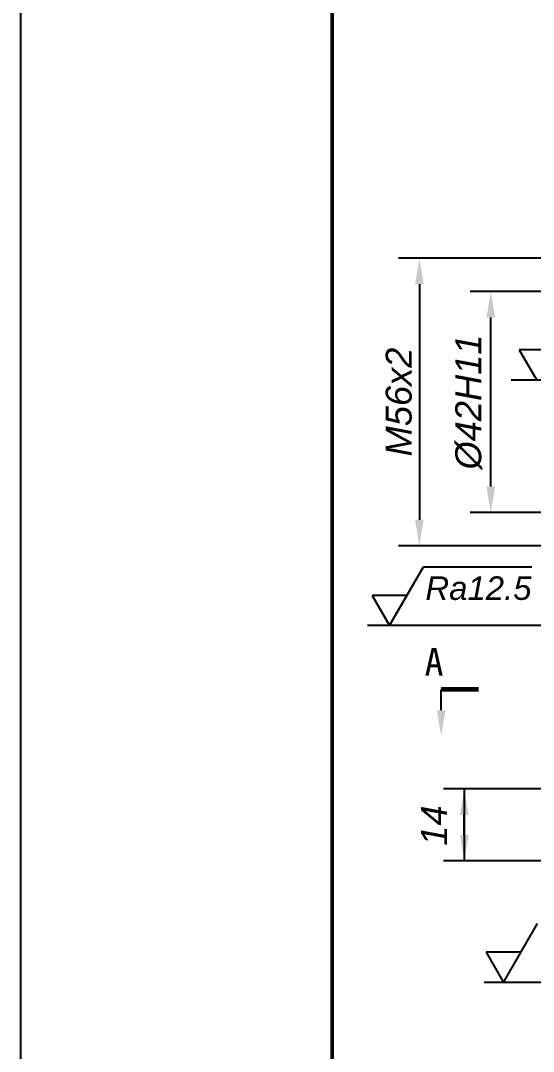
# Model space of a CAD drawing. Header units: millimetres. Extents: x 769 to 2439, y 381 to 1643.
# Drawn here: x 768.6 to 817.9, y 497 to 596.3 of the extents above; entities that cross this region are included whole.
import ezdxf
from ezdxf.enums import TextEntityAlignment as Align

# ---------------------------------------------------------------- set-up
doc = ezdxf.new("R2010")
doc.units = ezdxf.units.MM
doc.layers.add('7标注层', color=7, linetype='Continuous')
doc.layers.add('答案细实线', color=7, linetype='Continuous')
doc.layers.add('答案粗实线', color=7, linetype='Continuous', lineweight=60)
doc.layers.add('粗实线', color=7, linetype='Continuous', lineweight=50)
doc.styles.add('DIM', font='ariali.ttf')
doc.styles.add('style1', font='', dxfattribs={"width": 0.7, "oblique": 15, "height": 3.5})
doc.styles.add('汉字', font='gbenor.shx', dxfattribs={"height": 5, "bigfont": 'gbcbig.shx'})
doc.styles.get('style1').set_extended_font_data('FangSong_GB2312')
doc.dimstyles.new('副本 Standard', dxfattribs={"dimtxt": 2.5, "dimasz": 2.5, "dimexe": 2, "dimexo": 0.2, "dimgap": 0.7, "dimtad": 1, "dimdec": 0, "dimlfac": 2, "dimzin": 0, "dimdsep": 46, "dimtxsty": '汉字', "dimcen": 0.09, "dimadec": 0, "dimazin": 0, "dimtfac": 1, "dimtdec": 0, "dimtofl": 0, "dimtmove": 0, "dimatfit": 0, "dimfxl": 0, "dimtolj": 1, "dimtzin": 0, "dimarcsym": 0})

# ---------------------------------------------------------------- blocks, each defined once
blk = doc.blocks.new('*D13')
at = {"layer": '7标注层', "color": 0, "lineweight": -2, "ltscale": 0.8, "transparency": 16777216}
for p, q in [((822.698, 573.415), (804.955, 573.415)), ((806.955, 570.915), (806.955, 548.226)), ((822.698, 545.726), (804.955, 545.726))]:
    blk.add_line(p, q, dxfattribs=at)
at = {"layer": '7标注层', "color": 0, "ltscale": 0.8, "transparency": 16777216}
for points in [[(806.538, 570.915), (807.371, 570.915), (806.955, 573.415)], [(806.538, 548.226), (807.371, 548.226), (806.955, 545.726)]]:
    blk.add_solid(points, dxfattribs=at)
at = {"layer": 'Defpoints', "color": 0, "ltscale": 0.8, "transparency": 16777216}
for p in [(822.898, 573.415, -0.133), (806.955, 545.726), (822.898, 545.726, -0.133)]:
    blk.add_point(p, dxfattribs=at)
at = {"layer": '7标注层', "color": 0, "ltscale": 0.8, "transparency": 16777216, "insert": (804.978, 559.57), "char_height": 2.5, "attachment_point": 5, "rotation": 90, "style": 'DIM'}
blk.add_mtext('\\A1;M56x2', dxfattribs=at)
blk = doc.blocks.new('*D129')
at = {"layer": '7标注层', "color": 0, "lineweight": -2, "ltscale": 0.8, "transparency": 16777216}
for p, q in [((821.22, 570.22), (811.829, 570.22)), ((813.829, 551.42), (813.829, 567.72)), ((821.633, 548.92), (811.829, 548.92))]:
    blk.add_line(p, q, dxfattribs=at)
at = {"layer": '7标注层', "color": 0, "ltscale": 0.8, "transparency": 16777216}
for points in [[(813.412, 567.72), (814.245, 567.72), (813.829, 570.22)], [(813.412, 551.42), (814.245, 551.42), (813.829, 548.92)]]:
    blk.add_solid(points, dxfattribs=at)
at = {"layer": 'Defpoints', "color": 0, "ltscale": 0.8, "transparency": 16777216}
for p in [(813.829, 570.22), (821.42, 570.22, -0.624), (821.833, 548.92, 3.516)]:
    blk.add_point(p, dxfattribs=at)
at = {"layer": '7标注层', "color": 0, "ltscale": 0.8, "transparency": 16777216, "insert": (811.706, 559.57), "char_height": 2.5, "attachment_point": 5, "rotation": 90, "style": 'DIM'}
blk.add_mtext('\\A1;%%c42H11', dxfattribs=at)
blk = doc.blocks.new('*D122')
at = {"layer": '7标注层', "color": 0, "lineweight": -2, "ltscale": 0.8, "transparency": 16777216}
for p, q in [((821.5, 522.296), (809.274, 522.296)), ((811.274, 517.874), (811.274, 519.796)), ((819.902, 515.374), (809.274, 515.374))]:
    blk.add_line(p, q, dxfattribs=at)
at = {"layer": '7标注层', "color": 0, "ltscale": 0.8, "transparency": 16777216}
for points in [[(810.857, 519.796), (811.69, 519.796), (811.274, 522.296)], [(810.857, 517.874), (811.69, 517.874), (811.274, 515.374)]]:
    blk.add_solid(points, dxfattribs=at)
at = {"layer": 'Defpoints', "color": 0, "ltscale": 0.8, "transparency": 16777216}
for p in [(811.274, 522.296), (821.7, 522.296, -0.133), (820.102, 515.374, -0.133)]:
    blk.add_point(p, dxfattribs=at)
at = {"layer": '7标注层', "color": 0, "ltscale": 0.8, "transparency": 16777216, "insert": (808.362, 518.767), "char_height": 2.5, "attachment_point": 5, "rotation": 90, "style": 'DIM'}
blk.add_mtext('\\A1;14', dxfattribs=at)

msp = doc.modelspace()

# ---------------------------------------------------------------- linework, layer by layer
at = {"layer": '7标注层'}
for p, q in [((819.94, 564.595, -0.133), (816.575, 564.595, -0.133)), ((816.575, 564.595, -0.133), (818.257, 561.681, -0.133)), ((830.237, 561.681, -0.133), (815.784, 561.681, -0.133)), ((804.08, 538.032, 0.211), (807.35, 543.697, 0.211)), ((805.762, 540.946, 0.211), (802.398, 540.946, 0.211)), ((802.398, 540.946, 0.211), (804.08, 538.032, 0.211)), ((830.591, 538.032, 0.211), (801.964, 538.032, 0.211)), ((809.053, 529.882, -0.133), (809.053, 531.881, -0.133)), ((811.274, 522.296), (811.274, 515.374)), ((815.053, 503.656, -0.133), (818.323, 509.32, -0.133)), ((816.735, 506.569, -0.133), (813.371, 506.569, -0.133)), ((813.371, 506.569, -0.133), (815.053, 503.656, -0.133))]:
    msp.add_line(p, q, dxfattribs=at)
msp.add_solid([(809.47, 529.882, -0.133), (808.637, 529.882, -0.133), (809.053, 527.382, -0.133)], dxfattribs=at)
at = {"layer": '答案粗实线'}
msp.add_line((811.274, 531.881, -0.266), (809.053, 531.881, 0.399), dxfattribs=at)
at = {"layer": '答案粗实线', "lineweight": 60}
msp.add_line((812.636, 531.881, -0.799), (809.053, 531.881, -0.133), dxfattribs=at)
at = {"layer": '答案细实线'}
for p, q in [((768.56, 645.963), (768.56, 380.963)), ((807.35, 543.697, 0.211), (817.79, 543.697, 0.211))]:
    msp.add_line(p, q, dxfattribs=at)
at = {"layer": '粗实线'}
msp.add_line((798.56, 625.963), (798.56, 397.963), dxfattribs=at)

# ---------------------------------------------------------------- texts
at = {"layer": '7标注层', "style": 'DIM'}
msp.add_text('Ra12.5', height=2.268, dxfattribs=at).set_placement((807.532, 540.507, 0.211))
at = {"layer": '答案细实线', "style": 'style1', "width": 1.003}
msp.add_text('A', height=2.662, dxfattribs=at).set_placement((807.456, 532.414, -0.133), align=Align.BOTTOM_LEFT)

# ---------------------------------------------------------------- dimensions: what is measured, and where the dimension line sits
at = {"layer": '7标注层', "ltscale": 0.8}
for base, p1, p2, text, picture, middle in [((806.955, 545.726), (822.898, 573.415, -0.133), (822.898, 545.726, -0.133), 'M56x2', '*D13', (804.978, 559.57)), ((813.829, 570.22), (821.833, 548.92, 3.516), (821.42, 570.22, -0.624), '%%c42H11', '*D129', (811.706, 559.57))]:
    dim = msp.add_linear_dim(base=base, p1=p1, p2=p2, angle=90, text=text, dimstyle='副本 Standard', override={"dimtxsty": 'DIM'}, dxfattribs=at)
    dim.commit()
    dim.dimension.update_dxf_attribs({"geometry": picture, "text_midpoint": middle})
dim = msp.add_linear_dim(base=(811.274, 522.296), p1=(820.102, 515.374, -0.133), p2=(821.7, 522.296, -0.133), angle=90, dimstyle='副本 Standard', override={"dimtxsty": 'DIM', "dimtmove": 2}, dxfattribs=at)
dim.commit()
dim.dimension.update_dxf_attribs({"geometry": '*D122', "text_midpoint": (808.362, 518.767), "dimtype": 160})

# ---------------------------------------------------------------- leaders
at = {"layer": '7标注层'}
msp.add_leader([(834.644, 515.374, -0.133), (828.784, 503.656, -0.133), (813.182, 503.656, -0.133)], dimstyle='副本 Standard', override={"dimgap": 0.7, "dimtad": 0}, dxfattribs=at)

doc.saveas('drawing.dxf')
